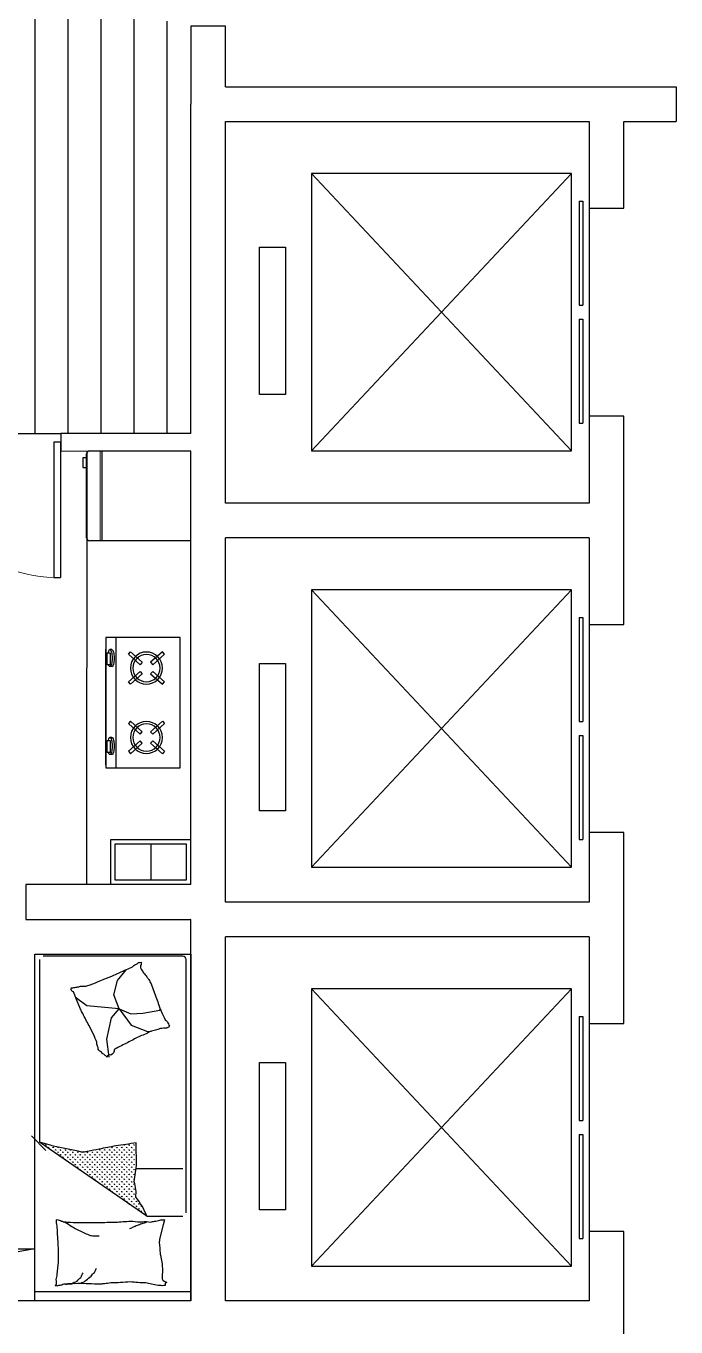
# Model space of a CAD drawing. Extents: x -355331 to -318731, y -592200 to -560200.
# Drawn here: x -341681 to -337931, y -579750 to -572250 of the extents above; entities that cross this region are included whole.
import ezdxf

# ---------------------------------------------------------------- set-up
doc = ezdxf.new("R2010")
doc.units = 0
doc.header["$LTSCALE"] = 1000
doc.header["$MEASUREMENT"] = 0
doc.layers.get('0').update_dxf_attribs({"linetype": 'CONTINUOUS'})
for name, color, linetype in [('BATH', 6, 'CONTINUOUS'), ('H', 252, 'CONTINUOUS'), ('JIAJU', 252, 'CONTINUOUS'), ('WALL', 2, 'CONTINUOUS'), ('WIN', 4, 'CONTINUOUS'), ('WINDOW', 3, 'CONTINUOUS'), ('家具', 145, 'CONTINUOUS')]:
    doc.layers.add(name, color=color, linetype=linetype)
doc.styles.get("Standard").update_dxf_attribs({"font": 'GBENOR', "bigfont": 'GBCBIG'})

# ---------------------------------------------------------------- blocks, each defined once
blk = doc.blocks.new('_E15UYS')
for p, q in [((-55.69547518428588, 0), (-55.69547518428588, 700.0000000001745)), ((-32.3068419504707, 635.471470065182), (-21.7909954860952, 635.471470065182)), ((-5.82077e-11, 15.11308107170043), (-5.82077e-11, 637.8869189284743)), ((-24.007028925349, 618.8428590744153), (-24.007028925349, 554.1744495429448)), ((-7.386778130916352, 618.8428590744153), (-24.007028925349, 618.8428590744153)), ((-7.386778130916352, 554.1744495429448), (-7.386778130916352, 618.8428590744153)), ((-33.48314563827444, 543.7096152342274), (-21.77215841429279, 543.8281200630008)), ((-24.007028925349, 554.1744495429448), (-7.386778130916352, 554.1744495429448)), ((-32.3068419504707, 162.4743070086115), (-21.7909954860952, 162.4743070086115)), ((-24.007028925349, 145.8456960178446), (-24.007028925349, 81.17728648637421)), ((-7.386778130916352, 145.8456960178446), (-24.007028925349, 145.8456960178446)), ((-7.386778130916352, 81.17728648637421), (-7.386778130916352, 145.8456960178446)), ((-33.48314563827444, 70.71245217765681), (-21.77215841429279, 70.83095700643025)), ((-24.007028925349, 81.17728648637421), (-7.386778130916352, 81.17728648637421))]:
    blk.add_line(p, q)
for points in [[(-399.967553341121, 700.0000000000583), (-1.164153e-10, 700.0000000001745), (0, 0), (-399.9675533410627, 5.82077e-11), (-399.967553341121, 700.0000000000583)], [(-252.0403899404919, 517.9713214171933), (-240.6037622181975, 505.0174823591368), (-304.107794256488, 448.9513254436896), (-315.5444219787387, 461.9051645018043), (-252.0403899404919, 517.9713214171933)], [(-184.5242881784434, 517.9713214171352), (-195.9609159007887, 505.0174823590785), (-132.4568838624545, 448.9513254436896), (-121.0202561402038, 461.9051645017462), (-184.5242881784434, 517.9713214171352)], [(-252.0403899404337, 181.0286785827484), (-240.6037622181393, 193.9825176409795), (-304.1077942564298, 250.0486745562521), (-315.5444219787241, 237.0948354982538), (-252.0403899404337, 181.0286785827484)], [(-184.5242881784361, 181.0286785828648), (-195.9609159007814, 193.9825176409213), (-132.45688386244, 250.0486745562521), (-121.0202561401893, 237.094835498312), (-184.5242881784361, 181.0286785828648)]]:
    blk.add_lwpolyline(points)
for points in [[(-32.3068419504707, 635.471470065182, 0.2590339714206403), (-35.72964486551791, 633.5706856288012, 0.0762761895455676), (-40.66402740238845, 622.0506057389427, 0.0365148199121137), (-43.12145493156275, 608.5023152735666, 0.026614996038891), (-44.125686959851, 589.6497730636617, 0.026614996038891), (-43.12145493156275, 570.7972308538154, 0.0365148199121137), (-40.66402740238845, 557.2489403884392, 0.0762761895455752), (-35.72964486551791, 545.7288604985806, 0.2590339714203898), (-32.3068419504707, 543.8280760622001, 0.0784621676306809), (-31.06448613718385, 544.0242395660025, 0.056762457430155)], [(-21.7909954860952, 635.471470065182, 0.2590339714206403), (-25.21379840114241, 633.5706856288012, 0.0762761895455676), (-30.14818093801296, 622.0506057389427, 0.0365148199121137), (-32.60560846718727, 608.5023152735666, 0.026614996038891), (-33.60984049546824, 589.6497730636617, 0.026614996038891), (-32.60560846718727, 570.7972308538154, 0.0365148199121137), (-30.14818093801296, 557.2489403884392, 0.0762761895455752), (-25.21379840113514, 545.7288604985806, 0.2590339714203898), (-21.7909954860952, 543.8280760622001, 0.2590339714202164), (-18.36819257104798, 545.7288604985806, 0.056762457430155), (-14.35557692139991, 554.1744495429448, 0.0365148199120382)], [(-12.66594245195301, 618.8428590744153, 0.0087359414318704), (-13.43381003417016, 622.0506057389427, 0.0762761895456294), (-18.36819257104798, 633.5706856288012, 0.2590339714204861), (-21.7909954860952, 635.471470065182, 0.2590339714206403)], [(-32.3068419504707, 162.4743070086115, 0.2590339714206403), (-35.72964486551791, 160.573522572231, 0.0762761895455676), (-40.66402740238845, 149.0534426823724, 0.0365148199121137), (-43.12145493156275, 135.505152216996, 0.026614996038891), (-44.125686959851, 116.6526100070914, 0.026614996038891), (-43.12145493156275, 97.80006779724502, 0.0365148199121137), (-40.66402740238845, 84.25177733186865, 0.0762761895455752), (-35.72964486551791, 72.73169744201005, 0.2590339714203898), (-32.3068419504707, 70.83091300557135, 0.0784621676306809), (-31.06448613718385, 71.02707650943194, 0.056762457430155)], [(-21.7909954860952, 162.4743070086115, 0.2590339714206403), (-25.21379840114241, 160.573522572231, 0.0762761895455676), (-30.14818093801296, 149.0534426823724, 0.0365148199121137), (-32.60560846718727, 135.505152216996, 0.026614996038891), (-33.60984049546824, 116.6526100070914, 0.026614996038891), (-32.60560846718727, 97.80006779724502, 0.0365148199121137), (-30.14818093801296, 84.25177733186865, 0.0762761895455752), (-25.21379840113514, 72.73169744201005, 0.2590339714203898), (-21.7909954860952, 70.83091300557135, 0.2590339714202164), (-18.36819257104798, 72.73169744201005, 0.056762457430155), (-14.35557692139991, 81.17728648637421, 0.0365148199120382)], [(-12.66594245195301, 145.8456960178446, 0.0087359414318704), (-13.43381003417016, 149.0534426823724, 0.0762761895456294), (-18.36819257104798, 160.573522572231, 0.2590339714204861), (-21.7909954860952, 162.4743070086115, 0.2590339714206403)]]:
    blk.add_lwpolyline(points, format="xyb")
for points in [[(-304.1077942563934, 623.5486745563102), (-240.6037622181975, 567.4825176409212), (-252.0403899404482, 554.5286785827483), (-315.5444219787387, 610.5948354982538)], [(-132.4568838624545, 623.5486745563102), (-195.9609159007887, 567.4825176409212), (-184.5242881784434, 554.5286785828648), (-121.0202561402038, 610.5948354981372)], [(-304.1077942564298, 75.45132544374792), (-240.6037622181393, 131.5174823591369), (-252.04038994039, 144.4713214171934), (-315.5444219786805, 88.40516450180439)], [(-132.4568838623963, 75.45132544374792), (-195.9609159007305, 131.5174823592533), (-184.5242881784797, 144.4713214171934), (-121.0202561401893, 88.40516450180439)]]:
    blk.add_lwpolyline(points, close=True)
for centre, radius in [((-218.2823390594931, 536.2499999999998), 86.4000000000019), ((-218.2823390594931, 536.2499999999998), 73.4852148741714), ((-218.2823390594349, 162.7500000000582), 86.4000000000019), ((-218.2823390594349, 162.7500000000582), 73.4852148741714)]:
    blk.add_circle(centre, radius)
at = {"width": 0.8, "flags": 9}
for tag in ['XSIZE', 'YSIZE']:
    blk.add_attdef(tag, (0, 0), '', height=0.5, dxfattribs=at)
blk = doc.blocks.new('$plan$00000400')
for p, q in [((-516.967383246847, 9.5e-14), (0, 0)), ((-516.9673832468471, -583.7657524091915), (-516.967383246847, 9.5e-14)), ((0, 0), (-1.072e-13, -583.7657524091919)), ((-9.4e-14, -511.4899925871413), (-516.9673832468471, -511.489992587141)), ((-16.67902149756275, -600.4447739065563), (-500.2883617492772, -600.444773906556)), ((-477.4587249173273, -600.444773906556), (-477.4587249173273, -622.6834692365117)), ((-477.4587249173273, -622.6834692365117), (-421.8619865926449, -622.6834692365117)), ((-421.8619865926449, -622.6834692365117), (-421.8619865926449, -600.444773906556))]:
    blk.add_line(p, q)
at = {"lineweight": 13}
blk.add_line((-9.6e-14, -522.6093402519163), (-516.9673832468471, -522.6093402519163), dxfattribs=at)
for centre, start, end in [((-500.2883617492772, -583.7657524091915), 180, 270), ((-16.67902149756275, -583.7657524091919), 270, 360)]:
    blk.add_arc(centre, 16.67902149740548, start, end)
blk = doc.blocks.new('A$C38CF082A')
at = {"layer": 'BATH'}
blk.add_line((235, 229.9996279589832), (25, 229.9996279589832), dxfattribs=at)
for points in [[(0, 459.9996279589831), (260, 459.9996279589831), (260, -0.0003720410168171), (0, -0.0003720410168171)], [(25, 434.9996279589831), (235, 434.9996279589831), (235, 24.99962795898318), (25, 24.99962795898318)]]:
    blk.add_lwpolyline(points, close=True, dxfattribs=at)
blk = doc.blocks.new('afdsdddd')
at = {"layer": '家具', "ltscale": 0.5}
h = blk.add_hatch(dxfattribs=at)
h.set_pattern_fill('GRASS', color=8, scale=20, angle=720.0000000000017, style=0)
h.set_pattern_definition([(270, (3953778.553060358, 1825982.610792416), (-14.14213561999956, -14.14213562000043), [3.75, -24.53427126]), (315.0000000000017, (3953778.553060358, 1825982.610792416), (-14.14213562373051, -14.14213562373138), [3.75, -16.25]), (225.0000000000018, (3953778.553060358, 1825982.610792416), (-14.14213562373138, 14.14213562373051), [3.75, -16.25])])
edge = h.paths.add_edge_path()
edge.add_ellipse((3885933.701893618, -1455090.665735893), major_axis=(529.6860206683783, 1757.042522661225), ratio=0.9999999999252652, start_angle=179.0398112956621, end_angle=180.8410082273161, ccw=False)
edge.add_ellipse((3885521.694954502, -1456197.849594245), major_axis=(464.8469965177936, 464.8469965178229), ratio=0.9999999999736754, start_angle=209.0648114624268, end_angle=212.0744628947696, ccw=False)
edge.add_ellipse((3886097.781617538, -1452836.457718225), major_axis=(-3978.39842758572, 832.4520666135736), ratio=0.9999999999354754, start_angle=88.8926953613867, end_angle=91.0906716719503, ccw=False)
edge.add_ellipse((3885180.783686099, -1456740.424643427), major_axis=(-41.10396495092163, 41.10396495091907), ratio=0.9999999999999332, start_angle=124.2724392062452, end_angle=142.7303820051828, ccw=False)
edge.add_ellipse((3885125.66066436, -1456608.510203858), major_axis=(-137.285176765309, 137.2851767653006), ratio=0.9999999998336127, start_angle=142.7303820030859, end_angle=148.1904027678599, ccw=False)
edge.add_ellipse((3885660.833026055, -1459264.638875645), major_axis=(2456.676423030686, 542.1320770375619), ratio=0.9999999996947352, start_angle=89.22972315694577, end_angle=90.74598889654264)
edge.add_ellipse((3885513.677298221, -1459367.737289568), major_axis=(-475.4134799848063, 2543.921618493599), ratio=0.9999999997689332, start_angle=-1.090432129738384, end_angle=1.088684841749727)
edge.add_ellipse((3885495.968524248, -1460579.36100289), major_axis=(-565.0332235445705, 3737.598334118994), ratio=0.9999999997696475, start_angle=-0.9046267244474915, end_angle=0.8983978007175073)
edge.add_line((3884872.401620502, -1456851.081484471), (3884870.655582694, -1456720.940876529))
edge.add_line((3884870.655582694, -1456720.940876529), (3884884.294929097, -1456625.53088994))
edge.add_ellipse((3885053.381917785, -1456563.490353714), major_axis=(-127.3566603667794, 127.3566603667714), ratio=0.9999999999988407, start_angle=36.86441856891838, end_angle=65.1488397948014, ccw=False)
edge.add_ellipse((3885163.894089503, -1456298.699939123), major_axis=(-265.213249638923, 265.2132496389064), ratio=0.9999999999939607, start_angle=65.14883979469062, end_angle=84.64453926715328, ccw=False)
edge.add_line((3884811.779723339, -1456427.895947988), (3885429.862514651, -1456855.293625034))
at = {"layer": '家具', "color": 8, "ltscale": 0.5}
for p, q in [((3884558.29098489, -1455991.736392657), (3885458.29098489, -1455991.736392657)), ((3884584.108060212, -1456447.895947987), (3884584.108060213, -1457907.195434576)), ((3884811.779723339, -1456427.895947988), (3884604.108060212, -1456427.895947988)), ((3884811.779723339, -1456427.895947988), (3885429.862514651, -1456855.293625034)), ((3884604.108060212, -1456700.495828961), (3884873.578306991, -1456700.495828961)), ((3885477.426064347, -1456891.322114875, 342.8561261176871), (3885393.291770112, -1456807.187820642, 342.8561261176871)), ((3885429.862514651, -1457907.195434576), (3885429.862514651, -1456855.293625034)), ((3885027.684259604, -1457345.754641461), (3885041.445685065, -1457448.895518913)), ((3885041.445685065, -1457448.895518913), (3885015.642914351, -1457570.945632557)), ((3884807.501844162, -1457491.870978675), (3884783.419349607, -1457495.308970261)), ((3884902.111350264, -1457529.689309823), (3884807.501844162, -1457491.870978675)), ((3884970.918477561, -1457622.516071282), (3884902.111350264, -1457529.689309823)), ((3884736.974636659, -1457615.640088112), (3884733.674917153, -1457622.082079388)), ((3884835.02469508, -1457598.449847712), (3884736.974636659, -1457615.640088112)), ((3884903.831626423, -1457595.011856127), (3884835.02469508, -1457598.449847712)), ((3884970.918477561, -1457622.516071282), (3884903.831626423, -1457595.011856127)), ((3885015.642914351, -1457570.945632557), (3884970.918477561, -1457622.516071282)), ((3884970.918477561, -1457622.516071282), (3885156.697329356, -1457641.425307475)), ((3884970.918477561, -1457622.516071282), (3885001.881684845, -1457705.028857986)), ((3885156.697329356, -1457641.425307475), (3885206.58239867, -1457677.524501593)), ((3885206.58239867, -1457677.524501593), (3885218.623743923, -1457686.119621793)), ((3885001.881684845, -1457705.028857986), (3884981.239546655, -1457787.541503452)), ((3884981.239546655, -1457787.541503452), (3884927.642961665, -1457850.11077655)), ((3884604.108060214, -1457927.195434576), (3885409.862514651, -1457927.195434576))]:
    blk.add_line(p, q, dxfattribs=at)
blk.add_lwpolyline([(3884558.29098489, -1457939.364981324), (3884558.29098489, -1455939.364981324), (3885458.29098489, -1455939.364981324), (3885458.29098489, -1457939.364981324)], close=True, dxfattribs=at)
for points in [[(3884723.261027356, -1456066.157992855, 0.2633679387580063), (3884695.310916956, -1456047.369326789, 0.494818049593334), (3884704.482407366, -1456028.626090387, 0.049224722880142), (3884722.153064686, -1456026.882198389, 0.0368308428568549), (3884745.795292962, -1456028.626090387, 0.0318926909000512), (3884783.773358661, -1456036.761357428, -0.0357819959079403), (3884817.68764969, -1456043.750982143, -0.0329412578642258), (3884907.349319242, -1456049.664535451, -0.0265644647772248), (3885018.576485592, -1456043.750982143, -0.0179054185074339), (3885056.090758461, -1456038.386332624, 0.0333974636936459), (3885076.298769633, -1456036.132414386, 0.0320396294917023), (3885113.381311703, -1456036.864914642, -0.018441951395994), (3885177.703160814, -1456039.885647004, -0.0108372939697291), (3885242.466623856, -1456039.132726876, -0.0146238513299216), (3885290.374880751, -1456036.132414386, -0.1112493716170288), (3885312.92168769, -1456028.825989183, 0.1537083434765361), (3885329.809943538, -1456024.872857769, 0.0764444186523767), (3885337.246396323, -1456026.595908757, 0.215512293950284), (3885339.199253533, -1456028.626090387, 0.5858582349918418), (3885336.536791392, -1456031.671196407, -0.3634893070176432), (3885331.687766347, -1456034.255798077, -0.1917162675796268), (3885331.630446836, -1456045.790935479, 0.1296753022843935), (3885333.565589155, -1456062.404760237, 0.017350206177164), (3885330.565831922, -1456079.208826062, -0.0193256498707409), (3885327.932120731, -1456094.306813778, -0.0188175161277147), (3885321.317772119, -1456162.688910615, -0.0218280980030002), (3885320.420633544, -1456221.915169178, -0.0062041541509907), (3885321.806268994, -1456255.765843214, -0.0019630604773014), (3885327.932120731, -1456362.659697505, -0.0283408257713941), (3885332.209253874, -1456398.788326859, 0.1170135268628909), (3885331.687766347, -1456407.698065208, 0.3660599914315623), (3885330.258698684, -1456408.629340024, 0.0397304305354332), (3885316.664987927, -1456405.821448899, 0.0483088234329496), (3885302.926515822, -1456400.339622154, -0.0629807230965901), (3885292.25270356, -1456396.438508591, -0.0405796252690656), (3885268.855372547, -1456393.057936886, -0.0143450944869819), (3885202.115445181, -1456390.808659665, -0.0054844172030433), (3885076.670760658, -1456391.557269023, -0.0071527060937162), (3884980.527846877, -1456394.561892282, -0.0087615685340777), (3884937.983594316, -1456397.248692936, 0.0081531255989414), (3884892.268411308, -1456400.191599972, 0.062510027184643), (3884835.139090469, -1456395.790975568, -0.078669286227118), (3884789.552242143, -1456393.750982143, -0.0478250924924058), (3884767.190810884, -1456398.467446078, 0.0344939943977636), (3884736.405982967, -1456405.821448899, 0.0235713893391271), (3884711.070797699, -1456408.835097283, 0.5102284767959722), (3884710.116071744, -1456407.698065208), (3884717.627558932, -1456377.672486739), (3884738.284001729, -1456295.102357805, -0.0730409353706404), (3884740.235030954, -1456275.52152552, -0.0233051013921503), (3884734.528160159, -1456214.408845179, -0.0182988888762084), (3884730.458241577, -1456191.56441365, 0.0109698913763853), (3884723.11308243, -1456153.56931982, 0.0422811877974625), (3884720.206262973, -1456119.255916014, 0.0272005265134367), (3884723.11308243, -1456065.862302622)], [(3885197.121099149, -1456039.95460087, -0.0278421621871093), (3885173.339324988, -1456050.567773557, -0.0486850077751128), (3885160.802559586, -1456058.651527619, -0.0236664622263066), (3885132.879286075, -1456083.010583441, -0.0312234184537797), (3885113.856009613, -1456103.689754085, -0.0468009736850804), (3885108.748000693, -1456111.355888453, -0.023190832047154), (3885100.711054002, -1456128.085483628)], [(3885279.107747948, -1456034.255798077, -0.0881531318181468), (3885244.577923291, -1456037.799552719, -0.0881531318190246), (3885213.382577985, -1456053.021819929, -0.0775471207029249), (3885191.736341464, -1456074.633974216, -0.077547120704443), (3885177.703160814, -1456101.813279013)], [(3885282.863393564, -1456394.561892282, -0.0161077521653885), (3885243.944659429, -1456368.330011291, -0.0245988265329337), (3885217.138419557, -1456353.276757197, -0.009477215100867), (3885168.100146327, -1456329.978556759, -0.0159372813057892), (3885138.268098026, -1456317.621471038, -0.0725208528990522), (3885121.927721796, -1456314.035225953, -0.0333392788004724), (3885085.688079628, -1456313.868379657)], [(3884813.65076041, -1456393.037806569, -0.0097294744723616), (3884840.939572729, -1456384.005971911, -0.009729474473291), (3884867.856322894, -1456373.919254121, -0.0079705008528091), (3884889.601260064, -1456364.880587264, -0.0079705008551367), (3884911.047031297, -1456355.153373506)], [(3884811.779723339, -1456427.895947988, 0.0852718179142582), (3884875.085029859, -1456538.001971362, 0.1240444849517736), (3884884.294929097, -1456625.53088994), (3884870.655582694, -1456720.940876529), (3884872.401620502, -1456851.081484471)], [(3884872.401620502, -1456851.081484471, -0.0078673409248488), (3884990.015148517, -1456833.307742124, -0.0095084780273965), (3885086.761968477, -1456815.229017452, -0.006616053903061), (3885151.776176634, -1456800.896324846, 0.0238283431850551), (3885169.963451179, -1456797.538515521, 0.080712554601587), (3885188.602819427, -1456798.026145346, 0.0095907749214261), (3885341.207840785, -1456829.98080067, 0.0131328366423957), (3885374.646312624, -1456838.585231834, 0.0078593660510627), (3885429.862514651, -1456855.293625034)]]:
    blk.add_lwpolyline(points, format="xyb", dxfattribs=at)
blk.add_lwpolyline([(3884704.800248646, -1457560.645573644, -0.1013919190942201), (3884686.172055968, -1457536.727173, 0.2237680032509501), (3884680.304452749, -1457523.710675806, 0.2555795284433636), (3884683.058657428, -1457518.869250035, 0.0815627085866008), (3884698.310576355, -1457512.593452974, 0.0718052271760612), (3884715.358280165, -1457511.154109802, -0.0699853129919421), (3884732.850038296, -1457509.741055915, -0.0354599108751823), (3884791.195239915, -1457492.251165758, -0.0294323486893013), (3884858.146115399, -1457462.274039534, -0.0015539306784282), (3884890.285272939, -1457445.421957909, 0.0015200045161783), (3884923.140596865, -1457428.191514016, 0.004735139452577), (3884957.179315573, -1457410.879895394, -0.0038204816556974), (3884999.406059143, -1457389.501095718, -0.2960011448983662), (3885018.769964093, -1457355.596753733, 0.6497743301907088), (3885039.453246498, -1457344.959715481, 0.0231899331533064), (3885044.293558527, -1457349.237622315, -0.0288000585939381), (3885048.230523439, -1457352.639286722, -0.0057266574220755), (3885055.240002874, -1457357.896897672, 0.0043580803065144), (3885064.469431581, -1457364.780235986, 0.0275279624241201), (3885082.711989949, -1457380.288731832, 0.0462141911587343), (3885092.116682707, -1457391.037088607, 0.194121097555792), (3885096.184803257, -1457407.448333824, -0.1337189327007904), (3885099.195583842, -1457431.336372223, -0.0115049885239622), (3885117.816610387, -1457473.686878853, -0.0088817836259535), (3885144.151918345, -1457527.513818048, -0.0124257131937093), (3885181.282343412, -1457595.864951907, 0.0336123700455677), (3885193.93886931, -1457621.716435283), (3885216.962002756, -1457678.033185035), (3885234.722707165, -1457721.47753843, -0.2243410718216135), (3885249.250641675, -1457734.7785748, 0.722771522499555), (3885249.420236012, -1457743.638602637, 0.1035130412990579), (3885245.682747378, -1457744.134654944, -0.0534647381238438), (3885238.443705598, -1457744.369924226, -0.0301092765793074), (3885215.387542284, -1457749.03204142, 0.0314364773003218), (3885193.291208535, -1457753.439113983, 0.0532399643574459), (3885178.171668071, -1457753.85702036, -0.0551795226477933), (3885163.582188929, -1457754.316753638, -0.0562710074868784), (3885138.268237511, -1457760.893070933, -0.0108003175969269), (3885012.523926826, -1457812.315738319, -0.0045599242865635), (3884927.642961669, -1457850.110776548, -0.0112502049699783), (3884893.736982222, -1457866.511552986, -0.0693939607328312), (3884875.824361463, -1457879.073699829, 0.0797562568819131), (3884859.992776836, -1457889.696520596, 0.1063994932269791), (3884845.519378218, -1457892.930198827, 0.3286420819917078), (3884841.260287644, -1457889.842838661, 0.2995467624749613), (3884843.130468801, -1457883.177896594, -0.1899166392732897), (3884847.926662289, -1457873.971646134, -0.0335175224208069), (3884848.31817691, -1457863.649313405, -0.0756271031388586), (3884847.494501464, -1457859.124563558, -0.0534886286392459), (3884843.934933496, -1457851.522348739, -0.0178378667503755), (3884830.165957881, -1457830.52729274, -0.0383935750642246), (3884811.16789846, -1457807.643151582, 0.0595290825061912), (3884799.524073907, -1457792.348959087, 0.0359425927522917), (3884786.998925854, -1457767.06452046, 0.011245006357116), (3884754.793401448, -1457682.933527296, 0.0062027091860942), (3884741.516254885, -1457644.259151549, -0.010783211680623), (3884733.674917153, -1457622.082079391, -0.0194848343010926), (3884728.21620268, -1457609.185017755, -0.0050616242096234)], format="xyb", close=True, dxfattribs=at)
blk.add_arc((3884604.108060214, -1457907.195434576), 20, 180, 270, dxfattribs=at)
blk = doc.blocks.new('$TCHSYS$DOOR2D')
for p, q in [((0.45, 0.975), (0.5000000000000002, 0.975)), ((0.45, 0), (0.45, 0.975)), ((0.5, 0), (0.5, 0.975)), ((0.5, 0), (0.45, 0))]:
    blk.add_line(p, q)
at = {"lineweight": 13}
blk.add_arc((0.475, 0), 0.975, 91.46928358135379, 180, dxfattribs=at)
blk = doc.blocks.new('$DorLib2D$00000127')
at = {"color": 0, "linetype": 'Continuous'}
for p, q in [((-0.0333333333331787, 0.79489831543669, -93.75), (-0.5333333333324753, 0.79489831543669, -93.75)), ((-0.5333333333324753, 0.79489831543669, -93.75), (-0.5333333333324753, 0.6904056441872441, -93.75)), ((-0.0333333333331787, 0.79489831543669, -93.75), (-0.0333333333331787, 0.6904056441872441, -93.75)), ((0.0333333333334629, 0.79489831543669, -93.75), (0.0333333333334629, 0.6904056441872441, -93.75)), ((0.533333333332763, 0.79489831543669, -93.75), (0.0333333333334629, 0.79489831543669, -93.75)), ((0.533333333332763, 0.79489831543669, -93.75), (0.533333333332763, 0.6904056441872441, -93.75)), ((-0.0333333333331787, 0.6904056441872441, -93.75), (-0.5333333333324753, 0.6904056441872441, -93.75)), ((0.533333333332763, 0.6904056441872441, -93.75), (0.0333333333334629, 0.6904056441872441, -93.75)), ((0.5000000000000533, 0.4999999999999787, -93.75), (-0.5000000000000321, 0.4999999999999787, -93.75))]:
    blk.add_line(p, q, dxfattribs=at)

msp = doc.modelspace()

# ---------------------------------------------------------------- hatches: boundary and pattern name
at = {"layer": 'H'}
h = msp.add_hatch(dxfattribs=at)
h.set_pattern_fill('ANSI31', color=256, scale=120, angle=225, style=0)
h.set_pattern_definition([(270, (-951799.9828106043, -787155.6934307249), (190.5, -5.68e-14), [])])
h.paths.add_polyline_path([(-341480.9739988238, -574600.3466596993), (-340730.9739988402, -574600.3466597063), (-340730.9739988422, -572700.3466597075), (-340730.9739988537, -572245.2048967717, -0.3770902163033863), (-341605.6534333252, -571300.346659709), (-341605.9739988444, -571300.346659709), (-341605.9739988444, -571250.346659709), (-340730.9739988537, -571250.346659709), (-340730.9739988445, -571100.3466597041), (-343430.973998843, -571100.3466597057), (-343430.9739988416, -573300.3466597061), (-343330.9739988445, -573300.3466597061), (-343330.9739988445, -573500.3466597061), (-343330.9739988462, -573650.3466597139), (-343330.9739988338, -574550.3466597046), (-343330.9739988523, -574600.3466597063), (-342280.9739988444, -574600.3466597056)])
h.paths.add_polyline_path([(-342712.1614839248, -573254.0330152278), (-341150.9948172581, -573254.0330152278), (-341150.9948172581, -572666.5330152278), (-342712.1614839248, -572666.5330152278)], flags=24)

# ---------------------------------------------------------------- linework, layer by layer
at = {"layer": 'BATH'}
msp.add_line((-341330.9739550266, -574700.346659708), (-341330.9740068223, -577200.3466597061), dxfattribs=at)
at = {"layer": 'JIAJU'}
for p, q in [((-341630.9739988466, -579300.3466597049), (-343330.9741206061, -579600.3466597049)), ((-343330.9741047261, -579300.3466597046), (-341630.9739988466, -579300.3466597049))]:
    msp.add_line(p, q, dxfattribs=at)
at = {"layer": 'WALL'}
for p, q in [((-340530.9739988408, -572250.3466597192), (-340730.9739988443, -572250.3466597192)), ((-340730.9739988443, -572250.3466597192), (-340730.9739988445, -572700.3466597063)), ((-340530.9739988441, -572600.346659707), (-340530.9739988408, -572250.3466597192)), ((-340530.9739988441, -572600.346659707), (-338330.9739988451, -572600.3466597061)), ((-338330.9739988451, -572600.3466597061), (-337930.9739988445, -572600.3466597061)), ((-337930.9739988445, -572600.3466597061), (-337930.9739988445, -572800.3466597061)), ((-340730.9739988463, -574600.3466597032), (-340730.9739988445, -572700.3466597063)), ((-340530.9739988464, -572800.3466597068), (-338430.9741445643, -572800.3466597068)), ((-340530.9739988446, -574600.3466597063), (-340530.9739988464, -572800.3466597068)), ((-338430.9741445643, -572800.3466597068), (-338430.9748731725, -573300.3465139868)), ((-338230.9748731638, -573300.3468054282), (-338230.9741445644, -572800.3466597327)), ((-338230.9741445644, -572800.3466597327), (-337930.9739988445, -572800.3466597061)), ((-338430.9748731725, -573300.3465139868), (-338230.9748731638, -573300.3468054282)), ((-338430.9766218191, -574500.3465140047), (-338430.9773504165, -575000.3466597114)), ((-338230.9766218109, -574500.3468054458), (-338430.9766218191, -574500.3465140047)), ((-338230.9774961381, -575100.3468054384), (-338230.9766218109, -574500.3468054458)), ((-340730.9739988463, -574600.3466597032), (-341480.9739988442, -574600.3466597022)), ((-341480.9739988442, -574600.3466597022), (-341480.9739988444, -574700.3466597121)), ((-340530.9739988406, -575000.3466597124), (-340530.9739988446, -574600.3466597063)), ((-341480.9739988444, -574700.3466597121), (-340730.9739988386, -574700.3466597085)), ((-340730.9739988445, -575100.346659711), (-340730.9739988386, -574700.3466597085)), ((-338430.9773504165, -575000.3466597114), (-340530.9739988406, -575000.3466597124)), ((-340730.973998845, -577200.3466597053), (-340730.9739988445, -575100.346659711)), ((-338230.9783704597, -575700.3468054289), (-338230.9774961381, -575100.3468054384)), ((-340530.9739988446, -577300.3466597061), (-340530.973998848, -575200.3466597107)), ((-338430.9776418611, -575200.3466597096), (-340530.973998848, -575200.3466597107)), ((-338430.9776418611, -575200.3466597096), (-338430.9783704626, -575700.3465139878)), ((-338430.9783704626, -575700.3465139878), (-338230.9783704597, -575700.3468054289)), ((-338430.980119109, -576900.3465140057), (-338430.9807019923, -577300.3466597118)), ((-338230.9801191063, -576900.3468054468), (-338430.980119109, -576900.3465140057)), ((-338230.9808477109, -577400.3468054292), (-338230.9801191063, -576900.3468054468)), ((-340730.973998845, -577200.3466597053), (-341680.9739988537, -577200.3466597046)), ((-341680.9739988537, -577200.3466597046), (-341680.9739988537, -577400.3466597077)), ((-338430.9807019923, -577300.3466597118), (-340530.9739988094, -577300.3466597128)), ((-340530.9739988094, -577300.3466597128), (-340530.9739988446, -577300.3466597061)), ((-341680.9739988537, -577400.3466597077), (-340730.9739988746, -577400.3466597054)), ((-340730.973998844, -579600.3466597053), (-340730.9739988445, -577400.3466597117)), ((-340730.9739988445, -577400.3466597117), (-340730.9739988746, -577400.3466597054)), ((-338230.9817220332, -578000.3468054425), (-338230.9808477109, -577400.3468054292)), ((-340530.9739988469, -579600.3466597054), (-340530.9739988469, -577500.3466597131)), ((-338430.9809934322, -577500.3466597121), (-340530.9739988469, -577500.3466597131)), ((-338430.9809934322, -577500.3466597121), (-338430.9817220336, -578000.3465140016)), ((-338430.9817220336, -578000.3465140016), (-338230.9817220332, -578000.3468054425)), ((-338430.98347068, -579200.3465140002), (-338430.9840535638, -579600.3466597049)), ((-338230.9834706808, -579200.3468054415), (-338430.98347068, -579200.3465140002)), ((-338230.9843450062, -579800.3466597036), (-338230.9834706808, -579200.3468054415)), ((-340730.973998844, -579600.3466597053), (-343330.9741206012, -579600.3466597061)), ((-338580.9739988445, -579600.3466597061), (-340530.9739988469, -579600.3466597054)), ((-338430.9840535638, -579600.3466597049), (-338580.9739988445, -579600.3466597061))]:
    msp.add_line(p, q, dxfattribs=at)
at = {"layer": 'WIN'}
for p, q in [((-340033.5865296952, -573100.3466597043), (-338533.586529695, -574700.3466597091)), ((-338533.5865296973, -573100.3466597075), (-340033.586529693, -574700.3466597067)), ((-340033.5865296959, -575500.3466596985), (-338533.5865296958, -577100.3466597036)), ((-338533.586529698, -575500.3466597016), (-340033.5865296936, -577100.3466597006)), ((-340033.5865296937, -577800.3466597012), (-338533.5865296936, -579400.3466597061)), ((-338533.5865296961, -577800.3466597043), (-340033.5865296916, -579400.3466597036))]:
    msp.add_line(p, q, dxfattribs=at)
for points in [[(-338533.586529695, -574700.3466597091), (-338533.5865296973, -573100.3466597075), (-340033.5865296952, -573100.3466597043), (-340033.586529693, -574700.3466597067)], [(-340183.5865296948, -574375.3466597054), (-340333.586529692, -574375.3466597099), (-340333.5865296937, -573525.3466597053), (-340183.5865296937, -573525.346659705)], [(-338533.5865296958, -577100.3466597036), (-338533.586529698, -575500.3466597016), (-340033.5865296959, -575500.3466596985), (-340033.5865296936, -577100.3466597006)], [(-340183.5865296956, -576775.3466596996), (-340333.5865296923, -576775.346659704), (-340333.5865296945, -575925.3466596995), (-340183.5865296945, -575925.3466596991)], [(-338533.5865296936, -579400.3466597061), (-338533.5865296961, -577800.3466597043), (-340033.5865296937, -577800.3466597012), (-340033.5865296916, -579400.3466597036)], [(-340183.5865296933, -579075.3466597025), (-340333.5865296905, -579075.3466597068), (-340333.5865296923, -578225.3466597022), (-340183.5865296926, -578225.346659702)]]:
    msp.add_lwpolyline(points, close=True, dxfattribs=at)
at = {"layer": 'WINDOW'}
msp.add_line((-342280.9739988238, -574600.3466596993), (-341480.9739988238, -574600.3466596993), dxfattribs=at)

# ---------------------------------------------------------------- block references
at = {"layer": 'BATH', "rotation": 270}
msp.add_blockref('$plan$00000400', (-340730.9739988537, -575217.314042953), dxfattribs=at)
at = {"layer": 'BATH', "xscale": -1.071428571362047, "yscale": 1.071428571362047, "zscale": 1.07142857142857, "rotation": 6.2254202e-09}
msp.add_blockref('_E15UYS', (-341220.1697051558, -576526.2699523572), dxfattribs=at)
at = {"layer": 'WALL', "rotation": 90}
msp.add_blockref('A$C38CF082A', (-340730.974370895, -577200.3466597061), dxfattribs=at)
at = {"layer": 'WINDOW', "xscale": 1199.999999999993, "yscale": 200, "zscale": 1200}
for p, rotation in [((-338330.9757474916, -573900.3466597181), 89.99991650827452), ((-338330.9792447848, -576300.3466597126), 89.99991650827452), ((-338330.9825963574, -578600.3466597222), 89.99991650828008)]:
    msp.add_blockref('$DorLib2D$00000127', p, dxfattribs=dict(at, rotation=rotation))
at = {"layer": 'WINDOW', "xscale": 800, "yscale": -800, "zscale": 800}
msp.add_blockref('$TCHSYS$DOOR2D', (-341880.9739988539, -574650.3466597062), dxfattribs=at)
at = {"layer": '家具', "color": 4, "rotation": 180}
msp.add_blockref('afdsdddd', (3543827.316986043, -2035539.711641028), dxfattribs=at)

doc.saveas('drawing.dxf')
